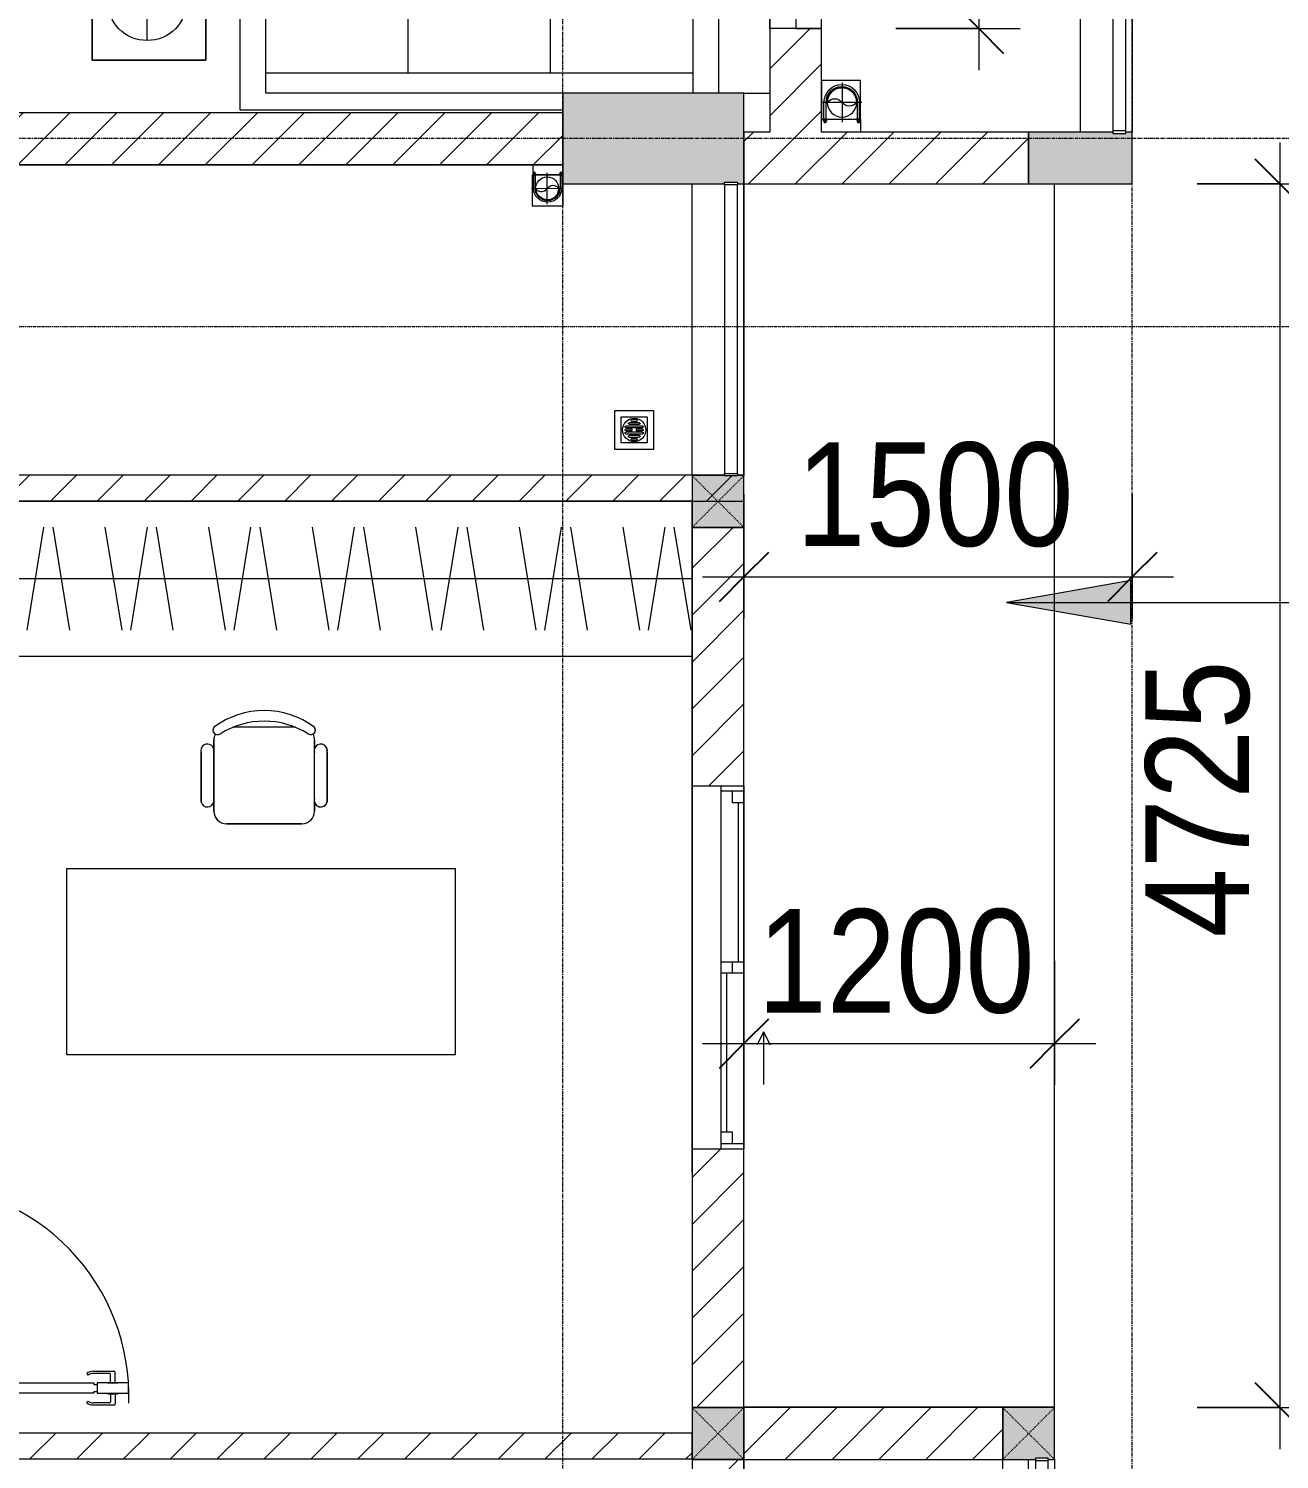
# Model space of a CAD drawing. Header units: millimetres. Extents: x 962 to 239635, y -15958 to 82755.
# Drawn here: x 112440 to 117272, y 64835 to 70362 of the extents above; entities that cross this region are included whole.
import ezdxf

# ---------------------------------------------------------------- set-up
doc = ezdxf.new("R2010")
doc.units = ezdxf.units.MM
for name, pattern in [('Dash', [6, 3, -3]), ('Dash Dot 3_16_', [7.9375, 4.7625, -1.5875, 0, -1.5875]), ('Grid Line', [22.225, 12.7, -3.175, 3.175, -3.175]), ('IMPORT-CENTER _2_', [40.64, 25.4, -5.08, 5.08, -5.08])]:
    doc.linetypes.add(name, pattern=pattern)
for name, color, linetype, lineweight in [('0-1', 7, 'Continuous', 5), ('A-ANNO-DIMS', 211, 'Continuous', 9), ('A-ANNO-DIMS-160', 211, 'Continuous', 9), ('A-DETL-GENF-1', 9, 'Continuous', 9), ('A-DOOR', 31, 'Continuous', 9), ('A-DOOR-1', 254, 'Continuous', 9), ('A-DOOR-2', 9, 'Continuous', 9), ('A-DOOR-FRAM', 31, 'Continuous', 9), ('A-DOOR-HDLN', 31, 'Dash', 9), ('A-FLOR-1', 250, 'Continuous', 9), ('A-FLOR-2', 9, 'Continuous', 9), ('A-FLOR-HRAL', 11, 'Continuous', 9), ('A-FLOR-HRAL-1', 254, 'Continuous', 9), ('A-FLOR-HRAL-2', 9, 'Continuous', 9), ('A-GLAZ', 151, 'Continuous', 9), ('A-WALL', 113, 'Continuous', 9), ('A-WALL-1', 253, 'Continuous', 18), ('A-WALL-2', 9, 'Continuous', 9), ('A-WALL-3', 113, 'Continuous', 18), ('A-WALL-PATT-1', 10, 'Continuous', 9), ('A-WALL-PATT-2', 111, 'Continuous', 9), ('G-ANNO-SYMB-1', 111, 'Dash Dot 3_16_', 18), ('G-ANNO-TEXT-3', 250, 'Continuous', 9), ('G-IMPT', 8, 'Continuous', 9), ('G-IMPT-2', 8, 'IMPORT-CENTER _2_', 9), ('I-FURN', 30, 'Continuous', 9), ('I-FURN-1', 254, 'Continuous', 9), ('M-EQPM', 50, 'Continuous', 9), ('S-COLS', 52, 'Continuous', 9), ('S-COLS-1', 52, 'Continuous', 5), ('S-COLS-2', 7, 'Continuous', 18), ('S-COLS-5', 52, 'Dash', 9), ('S-COLS-6', 52, 'Continuous', 18), ('S-COLS-HDLN', 52, 'Dash', 9), ('S-GRID-1', 1, 'Grid Line', 9)]:
    doc.layers.add(name, color=color, linetype=linetype, lineweight=lineweight)
doc.styles.add('UTM Avo', font='UTM Avo.ttf', dxfattribs={"width": 0.9, "height": 400})
doc.dimstyles.new('1_Dim_chi_tiet_2_5', dxfattribs={"dimscale": 304.8, "dimtxt": 399.720379, "dimasz": 0.629921, "dimexe": 0.524934, "dimexo": 0.0625, "dimgap": 0.052493, "dimtad": 1, "dimdec": 0, "dimrnd": 5, "dimzin": 0, "dimdsep": 46, "dimtxsty": 'UTM Avo', "dimblk1": 'OBLIQUE', "dimblk2": 'OBLIQUE', "dimsah": 1, "dimcen": 0.09, "dimdle": 0.524934, "dimazin": 0, "dimtfac": 1, "dimtdec": 4, "dimtix": 1, "dimtmove": 0, "dimatfit": 3, "dimfxl": 1.049869, "dimfxlon": 1, "dimtvp": 1, "dimtolj": 1, "dimtzin": 0, "dimarcsym": 2})
doc.dimstyles.new('1_Dim_chi_tiet_2_5_1', dxfattribs={"dimscale": 304.8, "dimtxt": 399.720379, "dimasz": 0.629921, "dimexe": 0.524934, "dimexo": 0.0625, "dimgap": 0.052493, "dimtad": 1, "dimdec": 0, "dimrnd": 5, "dimzin": 0, "dimdsep": 46, "dimtxsty": 'UTM Avo', "dimblk1": 'OBLIQUE', "dimblk2": 'OBLIQUE', "dimsah": 1, "dimcen": 0.09, "dimdle": 0.524934, "dimazin": 0, "dimtfac": 1, "dimtdec": 4, "dimtix": 1, "dimtmove": 0, "dimatfit": 3, "dimfxl": 1.049869, "dimfxlon": 1, "dimtvp": 1, "dimtolj": 1, "dimtzin": 0, "dimarcsym": 2})
pattern_1 = [(45, (0, 0), (-90.50967, 90.50967), [])]
pattern_2 = [(45, (61750.9, 0), (-90.50967, 90.50967), [])]

# ---------------------------------------------------------------- blocks, each defined once
blk = doc.blocks.new('NCV_TKTC_KET CAU_rvt-1-TKCS_MB TẦNG 2')
at = {"layer": 'S-COLS-1'}
for points in [[(53452.6, 69761.9), (53452.6, 70111.9), (52752.6, 70111.9), (52752.6, 69761.9), (53377.6, 69761.9), (53377.6, 69769), (53427.6, 69769), (53427.6, 69761.9)], [(54927.6, 69761.9), (54952.6, 69761.9), (54952.6, 69961.9), (54927.6, 69961.9), (54927.6, 69956.9), (54877.6, 69956.9), (54877.6, 69961.9), (54552.6, 69961.9), (54552.6, 69761.9), (54877.6, 69761.9)]]:
    blk.add_hatch(color=256, dxfattribs=at).paths.add_polyline_path(points)
at = {"layer": 'A-FLOR-1'}
for p, q in [((49852.6, 69835.3), (52752.6, 69835.3)), ((53452.6, 68635.3), (53452.6, 69761.9)), ((54652.6, 65035.3), (54652.6, 69761.9)), ((53452.6, 65035.3), (53452.6, 68635.3)), ((53452.6, 61711.9), (53452.6, 64835.3))]:
    blk.add_line(p, q, dxfattribs=at)
at = {"layer": 'S-COLS-2'}
for p, q in [((52752.6, 70111.9), (52752.6, 69761.9)), ((53452.6, 70111.9), (52752.6, 70111.9)), ((53452.6, 69761.9), (53452.6, 70111.9)), ((54552.6, 69961.9), (54552.6, 69761.9)), ((54877.6, 69961.9), (54552.6, 69961.9)), ((54952.6, 69961.9), (54927.6, 69961.9)), ((54952.6, 69761.9), (54952.6, 69961.9)), ((52752.6, 69761.9), (53377.6, 69761.9)), ((53427.6, 69761.9), (53452.6, 69761.9)), ((54552.6, 69761.9), (54952.6, 69761.9))]:
    blk.add_line(p, q, dxfattribs=at)
blk = doc.blocks.new('DOOR_CW_01 CANH MO-PANEL KINH - DIW_01-900x2200-CỬA GỖ VÂN LAMINATE-553375-TKCS_MB TẦNG 2')
at = {"layer": 'A-DETL-GENF-1'}
for p, q in [((-397, -182), (-397, -62)), ((-397, -62), (-357, -62)), ((-357, -62), (-357, -182)), ((-357, -182), (-397, -182)), ((-397, -196), (-391, -196)), ((-397, -738), (-397, -196)), ((-391, -196), (-391, -182)), ((-391, -182), (-363, -182)), ((-363, -182), (-363, -196)), ((-357, -196), (-363, -196)), ((-357, -196), (-357, -738)), ((-433.9, -711.2), (-427.3, -715.8)), ((-320.1, -711.2), (-326.7, -715.8)), ((-442, -737), (-442, -816.5)), ((-434, -799.5), (-434, -737)), ((-397, -738), (-391, -738)), ((-357, -752), (-397, -752)), ((-397, -752), (-397, -872)), ((-391, -752), (-391, -738)), ((-363, -752), (-391, -752)), ((-357, -738), (-363, -738)), ((-363, -738), (-363, -752)), ((-357, -872), (-357, -752)), ((-320, -799.5), (-320, -737)), ((-312, -737), (-312, -816.5)), ((-399, -820.5), (-438, -820.5)), ((-399, -803.5), (-430, -803.5)), ((-399, -792.2), (-399, -831.8)), ((-397, -792.2), (-399, -792.2)), ((-397, -792.2), (-397, -831.8)), ((-357, -792.2), (-357, -831.8)), ((-357, -792.2), (-355, -792.2)), ((-355, -792.2), (-355, -831.8)), ((-355, -803.5), (-324, -803.5)), ((-355, -820.5), (-316, -820.5)), ((-399, -831.8), (-397, -831.8)), ((-397, -872), (-357, -872)), ((-355, -831.8), (-357, -831.8))]:
    blk.add_line(p, q, dxfattribs=at)
blk.add_circle((-407, -60), 10, dxfattribs=at)
for centre, radius, start, end in [((-407, -60), 814, 268, 0), ((-397, -737), 45, 145, 180), ((-397, -737), 37, 145, 180), ((-357, -737), 37, 0, 35), ((-357, -737), 45, 360, 35), ((-438, -816.5), 4, 180, 270), ((-430, -799.5), 4, 180, 270), ((-324, -799.5), 4, 270, 0), ((-316, -816.5), 4, 270, 0)]:
    blk.add_arc(centre, radius, start, end, dxfattribs=at)
at = {"layer": 'A-DOOR-2'}
for p, q in [((-450, -50), (-450, 50)), ((-450, 50), (-400, 50)), ((-400, 50), (-400, 0)), ((400, 0), (400, 50)), ((400, 50), (450, 50)), ((450, 50), (450, -50)), ((-410, -50), (-450, -50)), ((-410, 0), (-410, -50)), ((-400, 0), (-410, 0)), ((-407, -50), (-382, -50)), ((410, 0), (400, 0)), ((410, -50), (410, 0)), ((450, -50), (410, -50))]:
    blk.add_line(p, q, dxfattribs=at)
blk = doc.blocks.new('TU DO LV A - TU DO LV A-901194-TKCS_MB TẦNG 2')
at = {"layer": 'I-FURN'}
for p, q in [((0, 0), (3000, 0)), ((4.3, -101), (68.9, -499)), ((169, -101), (104.4, -499)), ((202.5, -101), (267.1, -499)), ((404.3, -101), (468.9, -499)), ((569, -101), (504.4, -499)), ((602.5, -101), (667.1, -499)), ((804.3, -101), (868.9, -499)), ((969, -101), (904.4, -499)), ((1002.5, -101), (1067.1, -499)), ((1204.3, -101), (1268.9, -499)), ((1369, -101), (1304.4, -499)), ((1402.5, -101), (1467.1, -499)), ((1604.3, -101), (1668.9, -499)), ((1769, -101), (1704.4, -499)), ((1802.5, -101), (1867.1, -499)), ((2004.3, -101), (2068.9, -499)), ((2169, -101), (2104.4, -499)), ((2202.5, -101), (2267.1, -499)), ((2404.3, -101), (2468.9, -499)), ((2569, -101), (2504.4, -499)), ((2602.5, -101), (2667.1, -499)), ((2804.3, -101), (2868.9, -499)), ((2969, -101), (2904.4, -499)), ((0, -300), (3000, -300))]:
    blk.add_line(p, q, dxfattribs=at)
at = {"layer": 'I-FURN-1'}
blk.add_line((0, 0), (3000, 0), dxfattribs=at)
blk = doc.blocks.new('BAN LV A - BAN LV A_dwg_ban hoc2-348006-TKCS_MB TẦNG 2')
at = {"layer": 'I-FURN'}
for p, q in [((-194.4, 388.8), (-194.4, 113.4)), ((145.8, 437.4), (-145.8, 437.4)), ((194.4, 113.4), (194.4, 388.8)), ((-243, 354.4), (-243, 162)), ((194.4, 351.4), (194.4, 150.8)), ((243.7, 162), (243.7, 354.4)), ((-120.5, 64.8), (120.5, 64.8))]:
    blk.add_line(p, q, dxfattribs=at)
at = {"layer": 'I-FURN', "flags": 128}
blk.add_lwpolyline([(-737.8, 610.5), (-737.8, 1330.5), (-154.9, 1330.5), (762.2, 1330.5), (762.2, 610.5)], close=True, dxfattribs=at)
at = {"layer": 'I-FURN'}
for centre, radius, start, end in [((-145.8, 388.8), 48.6, 90, 180), ((145.8, 388.8), 48.6, 360, 90), ((-218.7, 347.3), 25.3, 343.7398, 163.7398), ((219.4, 347.3), 25.3, 16.2602, 170.7054), ((-218.7, 154.9), 25.3, 163.7398, 16.2602), ((-145.8, 113.4), 48.6, 180, 207.5844), ((145.8, 113.4), 48.6, 332.4156, 0), ((219.4, 154.9), 25.3, 189.2946, 16.2602), ((-180.2, 75.4), 17.8, 57.9726, 216.6901), ((0, 324), 324, 233.1301, 306.8699), ((0, 359.3), 318.2, 237.5758, 302.4242), ((180.2, 75.4), 17.8, 323.3099, 122.0274)]:
    blk.add_arc(centre, radius, start, end, dxfattribs=at)
blk = doc.blocks.new('BAN LV A - BAN LV A_dwg-348005-TKCS_MB TẦNG 2')
at = {"extrusion": (0, 0, -1), "zscale": -1, "rotation": 180}
blk.add_blockref('BAN LV A - BAN LV A_dwg_ban hoc2-348006-TKCS_MB TẦNG 2', (-729, 1383.7), dxfattribs=at)
blk = doc.blocks.new('BAN LV A - BAN LV A-401069-TKCS_MB TẦNG 2')
at = {"layer": 'I-FURN-1'}
for p, q in [((-8.8, -53.2), (1491.2, -53.2)), ((-8.8, -773.2), (-8.8, -53.2)), ((1491.2, -53.2), (1491.2, -773.2)), ((1491.2, -773.2), (-8.8, -773.2)), ((583.2, -946.3), (874.8, -946.3)), ((486, -1221.7), (486, -1029.3)), ((534.6, -1029.3), (534.6, -994.9)), ((923.4, -994.9), (923.4, -1032.3)), ((972.7, -1029.3), (972.7, -1221.7)), ((534.6, -1270.3), (534.6, -1235.9)), ((923.4, -1232.9), (923.4, -1270.3))]:
    blk.add_line(p, q, dxfattribs=at)
for centre, radius, start, end in [((583.2, -994.9), 48.6, 90, 180), ((874.8, -994.9), 48.6, 0, 90), ((510.3, -1036.4), 25.3, 16.2602, 163.7398), ((948.4, -1036.4), 25.3, 16.2602, 170.7054), ((510.3, -1228.8), 25.3, 163.7398, 343.7398), ((583.2, -1270.3), 48.6, 180, 207.5844), ((874.8, -1270.3), 48.6, 332.4156, 0), ((948.4, -1228.8), 25.3, 189.2946, 16.2602), ((548.9, -1308.3), 17.8, 119.404, 216.6901), ((729, -1059.7), 324, 233.1301, 306.8699), ((909.2, -1308.3), 17.8, 323.3099, 60.596)]:
    blk.add_arc(centre, radius, start, end, dxfattribs=at)
at = {"extrusion": (0, 0, -1), "zscale": -1, "rotation": 180}
blk.add_blockref('BAN LV A - BAN LV A_dwg-348005-TKCS_MB TẦNG 2', (0, 0), dxfattribs=at)
blk = doc.blocks.new('Railing - 50 x 10mm-901205-TKCS_MB TẦNG 2')
at = {"layer": 'A-FLOR-HRAL-2'}
for p, q in [((25, 5), (-25, 5)), ((-25, 5), (-25, -5)), ((25, -5), (25, 5)), ((-25, -5), (25, -5))]:
    blk.add_line(p, q, dxfattribs=at)
blk = doc.blocks.new('Railing - Railing-883273-TKCS_MB TẦNG 2')
at = {"layer": 'A-FLOR-HRAL-2'}
for p, q in [((30469.2, 60498.3), (30469.2, 59383.3)), ((30519.2, 59383.3), (30519.2, 60498.3))]:
    blk.add_line(p, q, dxfattribs=at)
at = {"extrusion": (0, 0, -1), "zscale": -1}
for p in [(-30494.2, 60503.3), (-30494.2, 59378.3)]:
    blk.add_blockref('Railing - 50 x 10mm-901205-TKCS_MB TẦNG 2', p, dxfattribs=at)
blk = doc.blocks.new('LOBBY_SOFA_1 - LOBBY_SOFA_1-V93-TKCS_MB TẦNG 2')
at = {"layer": 'I-FURN'}
for p, q in [((-2128.3, 1548.5), (-1160.3, 1548.5)), ((-2172.3, 1064.5), (-2172.3, 1504.5)), ((-1116.3, 1504.5), (-1116.3, 1064.5)), ((-1160.3, 1020.5), (-2128.3, 1020.5)), ((-2688.2, 633.5), (-3128.2, 633.5)), ((-3128.2, 633.5), (-3128.2, 193.5)), ((-2688.2, 193.5), (-2688.2, 633.5)), ((-2556, 660), (-708, 660)), ((-2556, 0), (-2556, 660)), ((-2457, 66), (-2457, 660)), ((-1907, 143), (-1907, 660)), ((-1357, 143), (-1357, 660)), ((-807, 660), (-807, 66)), ((-708, 660), (-708, 65)), ((-2915.4, 445), (-2915.4, 577)), ((-2981.4, 423), (-2915.4, 489)), ((-2915.4, 489), (-2849.4, 423)), ((-2937.4, 423), (-3069.4, 423)), ((-2915.4, 357), (-2981.4, 423)), ((-2849.4, 423), (-2915.4, 357)), ((-2915.4, 269), (-2915.4, 401)), ((-2893.4, 423), (-2761.4, 423)), ((-3128.2, 193.5), (-2688.2, 193.5)), ((-807, 143), (-2457, 143)), ((-807, 66), (-2457, 66)), ((-1310, 0), (-2556, 0))]:
    blk.add_line(p, q, dxfattribs=at)
for radius in [154, 22]:
    blk.add_circle((-2915.4, 423), radius, dxfattribs=at)
for centre, start, end in [((-2128.3, 1504.5), 90, 180), ((-1160.3, 1504.5), 0, 90), ((-2128.3, 1064.5), 180, 270), ((-1160.3, 1064.5), 270, 0)]:
    blk.add_arc(centre, 44, start, end, dxfattribs=at)
at = {"layer": 'I-FURN-1'}
for p, q in [((-2128.3, 1548.5), (-1160.3, 1548.5)), ((-2172.3, 1064.5), (-2172.3, 1504.5)), ((-1116.3, 1504.5), (-1116.3, 1064.5)), ((-1160.3, 1020.5), (-2128.3, 1020.5)), ((-3128.2, 633.5), (-2688.2, 633.5)), ((-3128.2, 193.5), (-3128.2, 633.5)), ((-2688.2, 633.5), (-2688.2, 193.5)), ((-2556, 660), (-708, 660)), ((-2556, 0), (-2556, 660)), ((-708, 660), (-708, 65)), ((-2688.2, 193.5), (-3128.2, 193.5)), ((-1310, 0), (-2556, 0))]:
    blk.add_line(p, q, dxfattribs=at)
for centre, start, end in [((-2128.3, 1504.5), 90, 180), ((-1160.3, 1504.5), 0, 90), ((-2128.3, 1064.5), 180, 270), ((-1160.3, 1064.5), 270, 0)]:
    blk.add_arc(centre, 44, start, end, dxfattribs=at)
blk = doc.blocks.new('NCV_TKTC_TANG 2_rvt-1-TKCS_MB TẦNG 2')
at = {"layer": 'A-WALL-PATT-1'}
h = blk.add_hatch(dxfattribs=at)
h.set_pattern_fill('FP_1', color=256, style=0, pattern_type=2)
h.set_pattern_definition(pattern_1)
h.paths.add_polyline_path([(50252.6, 68536.9), (53452.6, 68536.9), (53452.6, 68636.9), (53427.6, 68636.2), (53427.6, 68634), (53377.6, 68634.6), (53377.6, 68636.9), (50252.6, 68636.9)])
h = blk.add_hatch(dxfattribs=at)
h.set_pattern_fill('FP_1', color=256, style=0, pattern_type=2)
h.set_pattern_definition(pattern_1)
h.paths.add_polyline_path([(50252.6, 64836.9), (53252.6, 64836.9), (53252.6, 64936.9), (50252.6, 64936.9)])
at = {"layer": 'A-FLOR-2'}
for p, q in [((53552.6, 70361.9), (53552.6, 72861.9)), ((53552.6, 72860.3), (53552.6, 70361.9)), ((53452.6, 70111.9), (53552.6, 70111.9)), ((53252.6, 68536.9), (50252.6, 68536.9)), ((53252.6, 67936.9), (53252.6, 68536.9)), ((53252.6, 67435.3), (53252.6, 67936.9)), ((53252.6, 66035.3), (53252.6, 67435.3)), ((53252.6, 65944.1), (53252.6, 66035.3)), ((54452.6, 61711.9), (54452.6, 64835.3))]:
    blk.add_line(p, q, dxfattribs=at)
at = {"layer": 'A-WALL-1'}
for p, q in [((53377.6, 68636.9), (50252.6, 68636.9)), ((53452.6, 68636.9), (53427.6, 68636.9)), ((53452.6, 68536.9), (53452.6, 68636.9)), ((50252.6, 68536.9), (53452.6, 68536.9)), ((53252.6, 64936.9), (50252.6, 64936.9)), ((53252.6, 64836.9), (53252.6, 64936.9)), ((50252.6, 64836.9), (53252.6, 64836.9))]:
    blk.add_line(p, q, dxfattribs=at)
at = {"layer": 'A-WALL-2'}
for p, q in [((53252.6, 68636.9), (53252.6, 69761.9)), ((53452.6, 69761.9), (53452.6, 68636.9))]:
    blk.add_line(p, q, dxfattribs=at)
at = {"layer": 'A-DOOR-1', "rotation": 90.00000000000118}
blk.add_blockref('DOOR_CW_01 CANH MO-PANEL KINH - DIW_01-900x2200-CỬA GỖ VÂN LAMINATE-553375-TKCS_MB TẦNG 2', (50202.6, 65487.4), dxfattribs=at)
at = {"layer": 'A-FLOR-HRAL-1'}
blk.add_blockref('Railing - Railing-883273-TKCS_MB TẦNG 2', (22908.5, 9260.7), dxfattribs=at)
at = {"layer": 'I-FURN-1'}
blk.add_blockref('LOBBY_SOFA_1 - LOBBY_SOFA_1-V93-TKCS_MB TẦNG 2', (54062.6, 70046.9), dxfattribs=at)
at = {"layer": 'I-FURN-1', "rotation": 180}
for name, p in [('TU DO LV A - TU DO LV A-901194-TKCS_MB TẦNG 2', (53252.6, 67936.9)), ('BAN LV A - BAN LV A-401069-TKCS_MB TẦNG 2', (52328.3, 66344.2))]:
    blk.add_blockref(name, p, dxfattribs=at)
blk = doc.blocks.new('1_FAMILY RVT - W01-WxH 1400x1400xmm-389822-TKCS_MB TẦNG 2')
at = {"layer": 'A-GLAZ'}
for p, q in [((248.4, 172.39), (299.2, 197.79)), ((248.4, 172.39), (299.2, 146.99)), ((248.4, 172.39), (451.6, 172.39)), ((-700, 96.19), (-700, -103.81)), ((700, 96.19), (-700, 96.19)), ((-700, 96.19), (-636.5, 96.19)), ((-680.95, 96.19), (-680.95, 7.29)), ((-636.5, 96.19), (-22.225, 96.19)), ((-636.5, 96.19), (-636.5, 51.74)), ((-636.5, 73.965), (-22.225, 73.965)), ((-22.225, 7.29), (-22.225, 96.19)), ((-22.225, 96.19), (22.225, 96.19)), ((22.225, 96.19), (680.95, 96.19)), ((22.225, 96.19), (22.225, 7.29)), ((680.95, 96.19), (700, 96.19)), ((680.95, 96.19), (680.95, 7.29)), ((700, -103.81), (700, 96.19)), ((-700, 7.29), (-680.95, 7.29)), ((-636.5, 51.74), (-680.95, 51.74)), ((-680.95, 7.29), (-22.225, 7.29)), ((22.225, 51.74), (-22.225, 51.74)), ((-22.225, 7.29), (22.225, 7.29)), ((22.225, 29.515), (636.5, 29.515)), ((22.225, 7.29), (636.5, 7.29)), ((636.5, 51.74), (636.5, 7.29)), ((680.95, 51.74), (636.5, 51.74)), ((636.5, 7.29), (700, 7.29)), ((-700, -103.81), (700, -103.81))]:
    blk.add_line(p, q, dxfattribs=at)
blk = doc.blocks.new('Railing - 50 x 10mm-1251311-TKCS_MB TẦNG 2')
at = {"layer": 'A-FLOR-HRAL'}
for p, q in [((25, 5), (-25, 5)), ((-25, 5), (-25, -5)), ((25, -5), (25, 5)), ((-25, -5), (25, -5))]:
    blk.add_line(p, q, dxfattribs=at)
blk = doc.blocks.new('Railing - Railing-1234502-TKCS_MB TẦNG 2')
at = {"layer": 'A-FLOR-HRAL'}
for p, q in [((54578.6, 64830.3), (54578.6, 61716.9)), ((54628.6, 61716.9), (54628.6, 64830.3))]:
    blk.add_line(p, q, dxfattribs=at)
for p in [(54603.6, 64835.3), (54603.6, 61711.9)]:
    blk.add_blockref('Railing - 50 x 10mm-1251311-TKCS_MB TẦNG 2', p)
blk = doc.blocks.new('TKTC_XREF_251221_MB TANG 2-7 - TKTC_XREF_260130_MB TANG 2-5_dwg_THU NUOC - THU NUOC-444531-TKCS_MB TẦNG 1-4746810-TKCS_MB TẦNG 2')
at = {"layer": 'G-IMPT'}
for p, q in [((-23.3, 10.8), (40.9, 10.8)), ((40.9, 4.8), (-23.3, 4.8)), ((-11, 23.3), (28.5, 23.3)), ((28.5, 17.3), (-11, 17.3)), ((-1.1, 35.6), (18.5, 35.6)), ((18.5, 29.6), (-1.1, 29.6)), ((-23.3, -13.6), (40.9, -13.6)), ((40.9, -19.6), (-23.3, -19.6)), ((-11, -26.1), (28.5, -26.1)), ((28.5, -32.1), (-11, -32.1)), ((-1.1, -38.5), (18.5, -38.5)), ((18.5, -44.5), (-1.1, -44.5))]:
    blk.add_line(p, q, dxfattribs=at)
at = {"layer": 'G-IMPT', "flags": 128}
for points in [[(83.7, -79.4), (83.7, 70.6), (-66.3, 70.6), (-66.3, -79.4)], [(58.7, -54.4), (58.7, 45.6), (-41.3, 45.6), (-41.3, -54.4)]]:
    blk.add_lwpolyline(points, close=True, dxfattribs=at)
for points in [[(-23.3, -1.2), (0.7, -1.2), (0.7, -7.2), (-23.3, -7.2)], [(40.9, -7.2), (16.7, -7.2), (16.7, -1.2), (40.9, -1.2)]]:
    blk.add_lwpolyline(points, dxfattribs=at)
at = {"layer": 'G-IMPT'}
for centre, radius, start, end in [((8.7, -4.4), 45, 360, 180), ((8.7, -4.4), 45, 360, 180), ((-23.3, 7.8), 3, 90, 270), ((-11, 20.3), 3, 90, 270), ((-1.1, 32.6), 3, 90, 270), ((18.5, 32.6), 3, 270, 90), ((28.5, 20.3), 3, 270, 90), ((40.9, 7.8), 3, 270, 90), ((8.7, -4.4), 45, 180, 360), ((8.7, -4.4), 45, 180, 360), ((-23.3, -4.2), 3, 90, 270), ((-23.3, -16.6), 3, 90, 270), ((-11, -29.1), 3, 90, 270), ((-1.1, -41.5), 3, 90, 270), ((18.5, -41.5), 3, 270, 90), ((28.5, -29.1), 3, 270, 90), ((40.9, -4.2), 3, 270, 90), ((40.9, -16.6), 3, 270, 90)]:
    blk.add_arc(centre, radius, start, end, dxfattribs=at)
blk = doc.blocks.new('TKTC_XREF_251221_MB TANG 2-7 - TKTC_XREF_260130_MB TANG 2-5_dwg_$cc-4746798-TKCS_MB TẦNG 2')
at = {"layer": 'G-IMPT-2'}
for p, q in [((0, -0.673), (0, 0.673)), ((-0.673, 0), (0.673, 0))]:
    blk.add_line(p, q, dxfattribs=at)
at = {"layer": 'M-EQPM'}
blk.add_circle((0, 0), 0.5, dxfattribs=at)
for centre, radius, start, end in [((0, 0), 0.5, 90, 270), ((0.188, 0.25), 0.313, 126.8699, 233.1301), ((-0.188, -0.25), 0.313, 306.8699, 53.1301)]:
    blk.add_arc(centre, radius, start, end, dxfattribs=at)
blk = doc.blocks.new('TKTC_XREF_251221_MB TANG 2-7 - TKTC_XREF_260130_MB TANG 2-5_dwg_CUM U_DN100-4746799-TKCS_MB TẦNG 2')
at = {"layer": 'G-IMPT'}
blk.add_hatch(color=256, dxfattribs=at).paths.add_polyline_path([(0, 61), (15.8, 58.9), (30.5, 52.8), (43.1, 43.1), (52.8, 30.5), (58.9, 15.8), (61, 0), (58.9, -15.8), (52.8, -30.5), (43.1, -43.1), (30.5, -52.8), (15.8, -58.9), (0, -61), (0, -57), (14.8, -55.1), (28.5, -49.4), (40.3, -40.3), (49.4, -28.5), (55.1, -14.8), (57, 0), (55.1, 14.8), (49.4, 28.5), (40.3, 40.3), (28.5, 49.4), (14.8, 55.1), (0, 57)])
for p, q in [((-79.1, 66.6), (-79.1, 63.4)), ((-76.6, 66.6), (-76.6, 63.4)), ((-74.6, 66.6), (-74.6, 63.4)), ((-72.7, 69.3), (-72.7, 60.7)), ((-66.9, 67.9), (-71.7, 67.9)), ((-66.9, 62.1), (-71.7, 62.1)), ((-65, 69), (0, 69)), ((-79.1, -63.4), (-79.1, -66.6)), ((-76.6, -63.4), (-76.6, -66.6)), ((-74.6, -63.4), (-74.6, -66.6)), ((-72.7, -60.7), (-72.7, -69.3)), ((-66.9, -62.1), (-71.7, -62.1)), ((-66.9, -67.9), (-71.7, -67.9)), ((-65, -69), (0, -69))]:
    blk.add_line(p, q, dxfattribs=at)
at = {"layer": 'G-IMPT', "flags": 128}
for points in [[(-72.7, 67.6), (-78.1, 67.6), (-78.1, 62.4), (-72.7, 62.4)], [(-71.7, 59.2), (-66.9, 59.2), (-66.9, 70.8), (-71.7, 70.8)], [(-66.9, 70.8), (-66.9, 72.7), (-65, 72.7), (-65, 57.3), (-66.9, 57.3), (-66.9, 59.2)], [(-65, 61), (0, 61), (0, 57)], [(-72.7, -62.4), (-78.1, -62.4), (-78.1, -67.6), (-72.7, -67.6)], [(-71.7, -70.8), (-66.9, -70.8), (-66.9, -59.2), (-71.7, -59.2)], [(-66.9, -59.2), (-66.9, -57.3), (-65, -57.3), (-65, -72.7), (-66.9, -72.7), (-66.9, -70.8)], [(-65, -61), (0, -61), (0, -57)]]:
    blk.add_lwpolyline(points, dxfattribs=at)
at = {"layer": 'G-IMPT'}
for centre, radius, start, end in [((-78.1, 66.6), 0.96, 90, 180), ((-78.1, 63.4), 0.96, 180, 270), ((-71.1, 69.3), 1.56, 112.6199, 247.3801), ((-67.9, 65), 4.8, 143.1301, 216.8699), ((-71.1, 60.7), 1.56, 112.6199, 247.3801), ((0, 0), 69, 270, 90), ((0, 0), 61, 270, 90), ((0, 0), 57, 270, 90), ((-78.1, -63.4), 0.96, 90, 180), ((-78.1, -66.6), 0.96, 180, 270), ((-71.1, -60.7), 1.56, 112.6199, 247.3801), ((-67.9, -65), 4.8, 143.1301, 216.8699), ((-71.1, -69.3), 1.56, 112.6199, 247.3801)]:
    blk.add_arc(centre, radius, start, end, dxfattribs=at)
blk = doc.blocks.new('TKTC_XREF_251221_MB TANG 2-7 - TKTC_XREF_260130_MB TANG 2-5_dwg_$cc-4746805-TKCS_MB TẦNG 2')
at = {"layer": 'G-IMPT-2'}
for p, q in [((0, -0.673), (0, 0.673)), ((-0.673, 0), (0.673, 0))]:
    blk.add_line(p, q, dxfattribs=at)
at = {"layer": 'M-EQPM'}
blk.add_circle((0, 0), 0.5, dxfattribs=at)
for centre, radius, start, end in [((0, 0), 0.5, 90, 270), ((0.188, 0.25), 0.313, 126.8699, 233.1301), ((-0.188, -0.25), 0.313, 306.8699, 53.1301)]:
    blk.add_arc(centre, radius, start, end, dxfattribs=at)
blk = doc.blocks.new('TKTC_XREF_251221_MB TANG 2-7 - TKTC_XREF_251221_MB TANG 2-7-2039446-TKCS_MB TẦNG 2')
at = {"layer": 'M-EQPM'}
for p, q in [((20100.2, 52924.8), (20100.2, 52775.1)), ((20250.5, 52924.8), (20100.2, 52924.8)), ((20250.5, 52775.1), (20250.5, 52924.8)), ((20100, 52725.2), (20100.3, 52775)), ((20250.4, 52725.2), (20100, 52725.2)), ((20100.2, 52775.1), (20250.5, 52775.1)), ((20100.3, 52775), (20250.8, 52775)), ((20250.8, 52775), (20250.4, 52725.2)), ((18982.4, 52560), (18982.4, 52440)), ((18984.2, 52600), (18984.2, 52560)), ((18984.2, 52560), (19100, 52560)), ((19100, 52560), (18984.2, 52560)), ((19102, 52440), (19102, 52525)), ((19800.1, 47800), (19800.1, 52525)), ((18982.4, 52440), (19102, 52440)), ((21000, 47800), (19800.1, 47800)), ((19801.1, 47448), (19801.1, 47598.4)), ((19809.9, 47598.4), (19850.9, 47598.1))]:
    blk.add_line(p, q, dxfattribs=at)
at = {"extrusion": (0, 0, -1)}
for name, p, xscale, yscale, zscale, rotation in [('TKTC_XREF_251221_MB TANG 2-7 - TKTC_XREF_260130_MB TANG 2-5_dwg_$cc-4746805-TKCS_MB TẦNG 2', (-20179, 52840), 113.7150000000073, 113.7150000000073, -113.7150000000073, 269.9990086637467), ('TKTC_XREF_251221_MB TANG 2-7 - TKTC_XREF_260130_MB TANG 2-5_dwg_CUM U_DN100-4746799-TKCS_MB TẦNG 2', (-20178.1, 52840), 0.9975000000000006, 0.9975000000000006, -0.9975000000000006, 90.00099133829468), ('TKTC_XREF_251221_MB TANG 2-7 - TKTC_XREF_260130_MB TANG 2-5_dwg_CUM U_DN100-4746799-TKCS_MB TẦNG 2', (-19041.8, 52508.7), 0.7894736842105242, 0.7894736842105242, -0.7894736842105242, 269.9999999984438)]:
    blk.add_blockref(name, p, dxfattribs=dict(at, xscale=xscale, yscale=yscale, zscale=zscale, rotation=rotation))
at = {"xscale": 90.00000000005122, "yscale": 90.00000000005122, "zscale": 90.00000000005122, "rotation": 90.37402677993775}
blk.add_blockref('TKTC_XREF_251221_MB TANG 2-7 - TKTC_XREF_260130_MB TANG 2-5_dwg_$cc-4746798-TKCS_MB TẦNG 2', (19040, 52507.1), dxfattribs=at)
at = {"extrusion": (0, 0, -1), "zscale": -1}
blk.add_blockref('TKTC_XREF_251221_MB TANG 2-7 - TKTC_XREF_260130_MB TANG 2-5_dwg_THU NUOC - THU NUOC-444531-TKCS_MB TẦNG 1-4746810-TKCS_MB TẦNG 2', (-19384.8, 51579.2), dxfattribs=at)
blk = doc.blocks.new('G1_SOF - BO TRU - 200x200-3052400-TKCS_MB TẦNG 2')
at = {"layer": 'S-COLS-HDLN'}
for p, q in [((-100, 100), (100, -100)), ((100, 100), (-100, -100))]:
    blk.add_line(p, q, dxfattribs=at)
blk = doc.blocks.new('Railing - Railing-3240922-TKCS_MB TẦNG 2')
at = {"layer": 'A-FLOR-HRAL'}
for p, q in [((54877.6, 73031.9), (54877.6, 69966.9)), ((54927.6, 69966.9), (54927.6, 73031.9))]:
    blk.add_line(p, q, dxfattribs=at)
for p in [(54902.6, 73036.9), (54902.6, 69961.9)]:
    blk.add_blockref('Railing - 50 x 10mm-1251311-TKCS_MB TẦNG 2', p)
blk = doc.blocks.new('DEG_02-DEG_03 - DEG_02-2500x2400mm-CỬA ĐI 02 CÁNH TRƯỢT-625766-TKCS_MB TẦNG 2')
at = {"layer": 'A-DOOR'}
for p, q in [((-1110, 100), (-1210, 100)), ((-1210, 100), (-1210, 60)), ((-1210, 60), (-1110, 60)), ((-1110, 60), (-1110, 100)), ((-1110, 100), (-50, 100)), ((-50, 60), (-1110, 60)), ((50, 100), (-50, 100)), ((-50, 100), (-50, 60)), ((50, 60), (-50, 60)), ((-50, 60), (-50, 20)), ((-50, 60), (50, 60)), ((50, 60), (50, 100)), ((50, 20), (50, 60)), ((50, 60), (1110, 60)), ((1210, 60), (1110, 60)), ((1110, 60), (1110, 20)), ((1210, 20), (1210, 60)), ((-50, 20), (50, 20)), ((1110, 20), (50, 20)), ((1110, 20), (1210, 20))]:
    blk.add_line(p, q, dxfattribs=at)
at = {"layer": 'A-DOOR-FRAM'}
for p, q in [((-1210, 100), (-1250, 100)), ((-1250, 100), (-1250, 0)), ((-1210, 0), (-1210, 100)), ((1250, 100), (1210, 100)), ((1210, 100), (1210, 0)), ((1250, 0), (1250, 100)), ((-1250, 0), (-1210, 0)), ((1210, 0), (1250, 0))]:
    blk.add_line(p, q, dxfattribs=at)
at = {"layer": 'A-DOOR-HDLN'}
for p, q in [((-320.4, 151.1), (-355, 171.1)), ((320.4, 151.1), (355, 171.1)), ((-500.4, 151.1), (-320.4, 151.1)), ((-320.4, 151.1), (-355, 131.1)), ((320.4, 151.1), (355, 131.1)), ((500.4, 151.1), (320.4, 151.1))]:
    blk.add_line(p, q, dxfattribs=at)
blk = doc.blocks.new('DIMBLOCK21-TKCS_MB TẦNG 2')
at = {"layer": 'A-ANNO-DIMS-160'}
for p, q in [((115203.5, 68563.7), (115203.5, 68083.7)), ((115203.5, 68243.7), (115203.5, 68563.7)), ((116703.5, 68563.7), (116703.5, 68083.7)), ((116703.5, 68243.7), (116703.5, 68563.7)), ((115043.5, 68243.7), (116863.5, 68243.7))]:
    blk.add_line(p, q, dxfattribs=at)
at = {"layer": 'A-ANNO-DIMS-160', "lineweight": 25}
for p, q in [((115203.5, 68243.7), (115299.5, 68339.7)), ((116703.5, 68243.7), (116799.5, 68339.7)), ((115203.5, 68243.7), (115107.5, 68147.7)), ((116703.5, 68243.7), (116607.5, 68147.7))]:
    blk.add_line(p, q, dxfattribs=at)
at = {"layer": 'A-ANNO-DIMS-160', "color": 0, "insert": (115405.7, 68763.4), "char_height": 400, "width": 1314.636, "attachment_point": 1, "line_spacing_factor": 1.110334, "style": 'UTM Avo'}
blk.add_mtext('1500', dxfattribs=at)
blk = doc.blocks.new('_Oblique')
at = {"color": 0, "linetype": 'ByBlock', "lineweight": -2}
blk.add_line((-0.5, -0.5), (0.5, 0.5), dxfattribs=at)
blk = doc.blocks.new('DIMBLOCK172-TKCS_MB TẦNG 2')
at = {"layer": 'A-ANNO-DIMS-160'}
for p, q in [((116110.6, 73021.9), (116110.6, 70201.9)), ((115790.6, 72861.9), (116270.6, 72861.9)), ((116110.6, 72861.9), (115790.6, 72861.9)), ((115790.6, 70361.9), (116270.6, 70361.9)), ((116110.6, 70361.9), (115790.6, 70361.9))]:
    blk.add_line(p, q, dxfattribs=at)
at = {"layer": 'A-ANNO-DIMS-160', "lineweight": 25}
for p, q in [((116110.6, 72861.9), (116014.6, 72957.9)), ((116110.6, 72861.9), (116206.6, 72765.9)), ((116110.6, 70361.9), (116014.6, 70457.9)), ((116110.6, 70361.9), (116206.6, 70265.9))]:
    blk.add_line(p, q, dxfattribs=at)
at = {"layer": 'A-ANNO-DIMS-160', "color": 0, "insert": (115590.9, 71064.1), "char_height": 400, "width": 1314.636, "attachment_point": 1, "rotation": 90, "line_spacing_factor": 1.110334, "style": 'UTM Avo'}
blk.add_mtext('2500', dxfattribs=at)
blk = doc.blocks.new('DIMBLOCK341-TKCS_MB TẦNG 2')
at = {"layer": 'A-ANNO-DIMS-160'}
for p, q in [((115203.5, 66761.4), (115203.5, 66281.4)), ((115203.5, 66441.4), (115203.5, 66761.4)), ((116403.5, 66761.4), (116403.5, 66281.4)), ((116403.5, 66441.4), (116403.5, 66761.4)), ((115043.5, 66441.4), (116563.5, 66441.4))]:
    blk.add_line(p, q, dxfattribs=at)
at = {"layer": 'A-ANNO-DIMS-160', "lineweight": 25}
for p, q in [((115203.5, 66441.4), (115299.5, 66537.4)), ((116403.5, 66441.4), (116499.5, 66537.4)), ((115203.5, 66441.4), (115107.5, 66345.4)), ((116403.5, 66441.4), (116307.5, 66345.4))]:
    blk.add_line(p, q, dxfattribs=at)
at = {"layer": 'A-ANNO-DIMS-160', "color": 0, "insert": (115255.7, 66961), "char_height": 400, "width": 1314.636, "attachment_point": 1, "line_spacing_factor": 1.110334, "style": 'UTM Avo'}
blk.add_mtext('1200', dxfattribs=at)
blk = doc.blocks.new('DIMBLOCK342-TKCS_MB TẦNG 2')
at = {"layer": 'A-ANNO-DIMS-160'}
for p, q in [((117274.1, 69921.9), (117274.1, 64875.3)), ((116954.1, 69761.9), (117434.1, 69761.9)), ((117274.1, 69761.9), (116954.1, 69761.9)), ((116954.1, 65035.3), (117434.1, 65035.3)), ((117274.1, 65035.3), (116954.1, 65035.3))]:
    blk.add_line(p, q, dxfattribs=at)
at = {"layer": 'A-ANNO-DIMS-160', "lineweight": 25}
for p, q in [((117274.1, 69761.9), (117178.1, 69857.9)), ((117274.1, 69761.9), (117370.1, 69665.9)), ((117274.1, 65035.3), (117178.1, 65131.3)), ((117274.1, 65035.3), (117370.1, 64939.3))]:
    blk.add_line(p, q, dxfattribs=at)
at = {"layer": 'A-ANNO-DIMS-160', "color": 0, "insert": (116754.4, 66850.9), "char_height": 400, "width": 1314.636, "attachment_point": 1, "rotation": 90, "line_spacing_factor": 1.110334, "style": 'UTM Avo'}
blk.add_mtext('4725', dxfattribs=at)

msp = doc.modelspace()

# ---------------------------------------------------------------- hatches: boundary and pattern name
at = {"layer": 'A-WALL-PATT-2'}
h = msp.add_hatch(dxfattribs=at)
h.set_pattern_fill('FP_1', color=256, style=0, pattern_type=2)
h.set_pattern_definition(pattern_2)
h.paths.add_polyline_path([(115503.5, 69961.9), (115503.5, 70361.9), (115303.5, 70361.9), (115303.5, 69961.9)])
h.paths.add_polyline_path([(115303.5, 72861.9), (115503.5, 72861.9), (115503.5, 73236.9), (115303.5, 73236.9)])
h = msp.add_hatch(dxfattribs=at)
h.set_pattern_fill('FP_1', color=256, style=0, pattern_type=2)
h.set_pattern_definition(pattern_2)
h.paths.add_polyline_path([(114503.5, 69836.9), (114503.5, 70036.9), (111103.5, 70036.9), (111103.5, 69836.9), (113028.9, 69836.9)])
h = msp.add_hatch(dxfattribs=at)
h.set_pattern_fill('FP_1', color=256, style=0, pattern_type=2)
h.set_pattern_definition(pattern_2)
h.paths.add_polyline_path([(116303.5, 69761.9), (116303.5, 69961.9), (115203.5, 69961.9), (115203.5, 69761.9), (116253.1, 69761.9)])
h = msp.add_hatch(dxfattribs=at)
h.set_pattern_fill('FP_1', color=256, style=0, pattern_type=2)
h.set_pattern_definition(pattern_2)
h.paths.add_polyline_path([(115203.5, 65035.3), (115203.5, 66035.3), (115003.5, 66035.3), (115003.5, 65035.3)])
h.paths.add_polyline_path([(115003.5, 67435.3), (115203.5, 67435.3), (115203.5, 68435.3), (115003.5, 68435.3), (115003.5, 68060.4)])
h = msp.add_hatch(dxfattribs=at)
h.set_pattern_fill('FP_1', color=256, style=0, pattern_type=2)
h.set_pattern_definition(pattern_2)
h.paths.add_polyline_path([(116203.5, 64835.3), (116203.5, 65035.3), (115203.5, 65035.3), (115203.5, 64835.3), (115447, 64835.3)])
h = msp.add_hatch(dxfattribs=at)
h.set_pattern_fill('FP_1', color=256, style=0, pattern_type=2)
h.set_pattern_definition(pattern_2)
h.paths.add_polyline_path([(115203.5, 61911.9), (115203.5, 62160.3), (115003.5, 62160.3), (115003.5, 61911.9)])
h.paths.add_polyline_path([(115203.5, 64660.3), (115203.5, 64835.3), (115003.5, 64835.3), (115003.5, 64660.3)])
at = {"layer": 'G-ANNO-TEXT-3'}
msp.add_hatch(color=256, dxfattribs=at).paths.add_polyline_path([(116217.8, 68145.7), (116697.8, 68061.1), (116697.8, 68230.4)])
at = {"layer": 'S-COLS-1'}
for points in [[(115178.5, 68435.3), (115203.5, 68435.3), (115203.5, 68635.3), (115003.5, 68635.3), (115003.5, 68435.3), (115128.5, 68435.3)], [(115203.5, 64835.3), (115203.5, 65035.3), (115003.5, 65035.3), (115003.5, 64835.3)], [(116379.5, 64835.3), (116403.5, 64835.3), (116403.5, 65035.3), (116203.5, 65035.3), (116203.5, 64835.3), (116329.5, 64835.3), (116329.5, 64840.3), (116379.5, 64840.3)]]:
    msp.add_hatch(color=256, dxfattribs=at).paths.add_polyline_path(points)

# ---------------------------------------------------------------- linework, layer by layer
at = {"layer": 'A-WALL'}
for p, q in [((116503.5, 69961.9), (116503.5, 73036.9)), ((116703.5, 73036.9), (116703.5, 69961.9)), ((115303.5, 70361.9), (115303.5, 72861.9)), ((115203.5, 68435.3), (115003.5, 68435.3)), ((115003.5, 65035.3), (115203.5, 65035.3)), ((115203.5, 65035.3), (115203.5, 64835.3)), ((116203.5, 64835.3), (116203.5, 65035.3)), ((115203.5, 64835.3), (115003.5, 64835.3)), ((116303.5, 61711.9), (116303.5, 64835.3)), ((116403.5, 64835.3), (116403.5, 61711.9))]:
    msp.add_line(p, q, dxfattribs=at)
at = {"layer": 'A-WALL-3'}
for p, q in [((115303.5, 70361.9), (115303.5, 69961.9)), ((115503.5, 70361.9), (115303.5, 70361.9)), ((115503.5, 69961.9), (115503.5, 70361.9)), ((114503.5, 70036.9), (111103.5, 70036.9)), ((114503.5, 69836.9), (114503.5, 70036.9)), ((115303.5, 69961.9), (115203.5, 69961.9)), ((115203.5, 69961.9), (115203.5, 69761.9)), ((116303.5, 69961.9), (115503.5, 69961.9)), ((116303.5, 69761.9), (116303.5, 69961.9)), ((111103.5, 69836.9), (114503.5, 69836.9)), ((115203.5, 69761.9), (116303.5, 69761.9)), ((115003.5, 68435.3), (115003.5, 67435.3)), ((115203.5, 67435.3), (115203.5, 68435.3)), ((115003.5, 66035.3), (115003.5, 65035.3)), ((115203.5, 65035.3), (115203.5, 66035.3)), ((116203.5, 65035.3), (115203.5, 65035.3)), ((115003.5, 64835.3), (115003.5, 64660.3)), ((115203.5, 64835.3), (116203.5, 64835.3)), ((115203.5, 64660.3), (115203.5, 64835.3))]:
    msp.add_line(p, q, dxfattribs=at)
at = {"layer": 'G-ANNO-SYMB-1'}
msp.add_line((90498.7, 69211.5), (196677.7, 69211.5), dxfattribs=at)
at = {"layer": 'G-ANNO-TEXT-3'}
for p, q in [((116697.8, 68230.4), (116217.8, 68145.7)), ((116697.8, 68061.1), (116697.8, 68230.4)), ((116217.8, 68145.7), (116697.8, 68061.1)), ((116217.8, 68145.7), (117636.5, 68145.7))]:
    msp.add_line(p, q, dxfattribs=at)
at = {"layer": 'S-COLS'}
for p, q in [((115003.5, 68435.3), (115203.5, 68435.3)), ((115203.5, 65035.3), (115003.5, 65035.3)), ((115203.5, 64835.3), (115203.5, 65035.3)), ((116203.5, 65035.3), (116203.5, 64835.3)), ((115003.5, 64835.3), (115203.5, 64835.3))]:
    msp.add_line(p, q, dxfattribs=at)
at = {"layer": 'S-COLS-6'}
for p, q in [((115128.5, 68635.3), (115003.5, 68635.3)), ((115003.5, 68635.3), (115003.5, 68435.3)), ((115203.5, 68635.3), (115178.5, 68635.3)), ((115203.5, 68435.3), (115203.5, 68635.3)), ((115003.5, 65035.3), (115003.5, 64835.3)), ((116403.5, 65035.3), (116203.5, 65035.3)), ((116403.5, 64835.3), (116403.5, 65035.3)), ((116203.5, 64835.3), (116329.5, 64835.3)), ((116379.5, 64835.3), (116403.5, 64835.3))]:
    msp.add_line(p, q, dxfattribs=at)
at = {"layer": 'S-GRID-1'}
for p, q in [((114503.5, 19351.6), (114503.5, 76542.3)), ((116703.5, 19351.6), (116703.5, 76542.3)), ((189415.6, 69936.9), (96253.4, 69936.9))]:
    msp.add_line(p, q, dxfattribs=at)

# ---------------------------------------------------------------- block references
at = {"layer": '0-1'}
for name in ['NCV_TKTC_KET CAU_rvt-1-TKCS_MB TẦNG 2', 'NCV_TKTC_TANG 2_rvt-1-TKCS_MB TẦNG 2']:
    msp.add_blockref(name, (61750.9, 0), dxfattribs=at)
at = {"layer": 'A-DOOR', "rotation": 269.9999999999998}
msp.add_blockref('DEG_02-DEG_03 - DEG_02-2500x2400mm-CỬA ĐI 02 CÁNH TRƯỢT-625766-TKCS_MB TẦNG 2', (115403.5, 71611.9), dxfattribs=at)
at = {"layer": 'A-FLOR-HRAL'}
for name in ['Railing - Railing-3240922-TKCS_MB TẦNG 2', 'Railing - Railing-1234502-TKCS_MB TẦNG 2']:
    msp.add_blockref(name, (61750.9, 0), dxfattribs=at)
at = {"layer": 'A-GLAZ', "rotation": 269.9999999999999}
msp.add_blockref('1_FAMILY RVT - W01-WxH 1400x1400xmm-389822-TKCS_MB TẦNG 2', (115107.3, 66735.3), dxfattribs=at)
at = {"layer": 'M-EQPM'}
msp.add_blockref('TKTC_XREF_251221_MB TANG 2-7 - TKTC_XREF_251221_MB TANG 2-7-2039446-TKCS_MB TẦNG 2', (95403.5, 17236.9), dxfattribs=at)
at = {"layer": 'S-COLS-5'}
for p in [(115103.5, 68535.3), (115103.5, 64935.3), (116303.5, 64935.3)]:
    msp.add_blockref('G1_SOF - BO TRU - 200x200-3052400-TKCS_MB TẦNG 2', p, dxfattribs=at)

# ---------------------------------------------------------------- dimensions: what is measured, and where the dimension line sits
at = {"layer": 'A-ANNO-DIMS'}
for base, p1, p2, dimstyle, override, picture, middle in [((116110.6, 70361.9), (115790.6, 72861.9), (115790.6, 70361.9), '1_Dim_chi_tiet_2_5', {"dimpost": '<>', "dimfxl": 2500}, 'DIMBLOCK172-TKCS_MB TẦNG 2', (115887.6, 71611.9)), ((117274.1, 65035.3), (116954.1, 69761.9), (116954.1, 65035.3), '1_Dim_chi_tiet_2_5_1', {"dimpost": '<>', "dimfxl": 4726.625653}, 'DIMBLOCK342-TKCS_MB TẦNG 2', (117051.1, 67398.6))]:
    dim = msp.add_linear_dim(base=base, p1=p1, p2=p2, angle=90, dimstyle=dimstyle, override=override, dxfattribs=at)
    dim.commit()
    dim.dimension.update_dxf_attribs({"geometry": picture, "text_midpoint": middle})
for base, p1, p2, dimstyle, override, picture, middle in [((116703.5, 68243.7), (115203.5, 68563.7), (116703.5, 68563.7), '1_Dim_chi_tiet_2_5', {"dimpost": '<>', "dimfxl": 1499.928669}, 'DIMBLOCK21-TKCS_MB TẦNG 2', (115953.5, 68466.7)), ((116403.5, 66441.4), (115203.5, 66761.4), (116403.5, 66761.4), '1_Dim_chi_tiet_2_5_1', {"dimpost": '<>', "dimfxl": 1200}, 'DIMBLOCK341-TKCS_MB TẦNG 2', (115803.5, 66664.4))]:
    dim = msp.add_linear_dim(base=base, p1=p1, p2=p2, dimstyle=dimstyle, override=override, dxfattribs=at)
    dim.commit()
    dim.dimension.update_dxf_attribs({"geometry": picture, "text_midpoint": middle})

doc.saveas('drawing.dxf')
